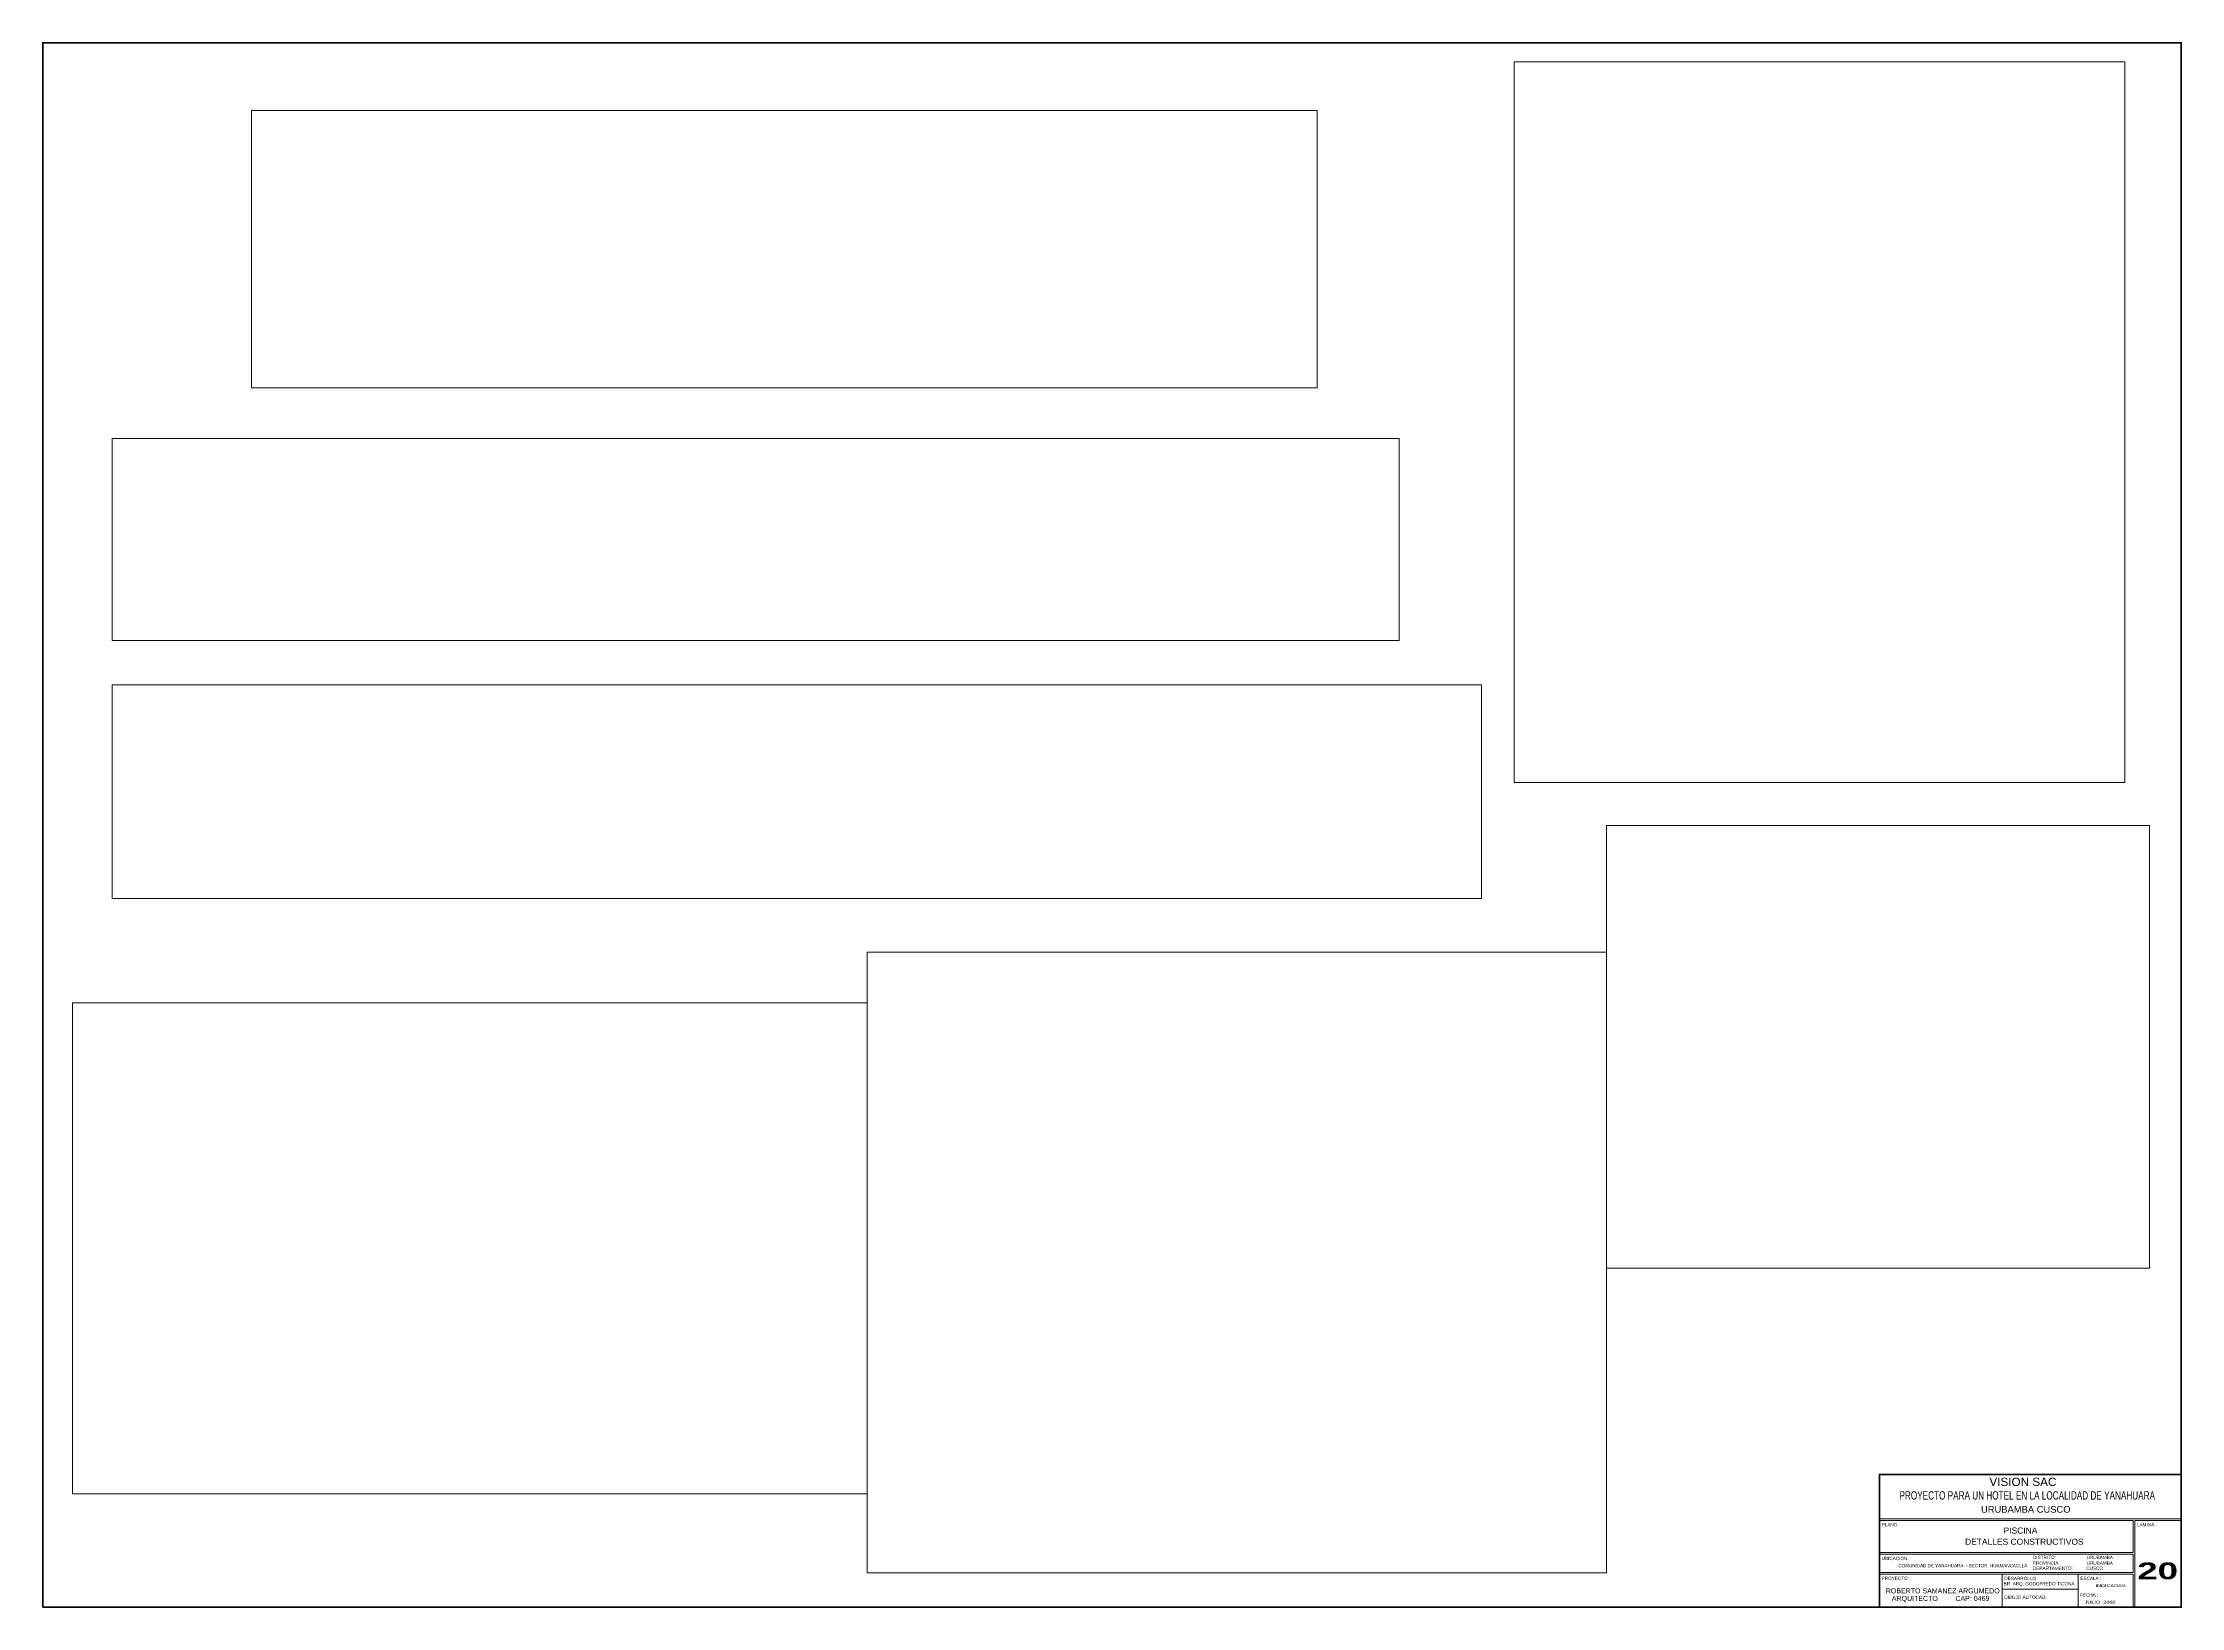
# Paper-space layout 'Pisicina_Detalles' of a CAD drawing. Header units: millimetres. Extents: x 1.2 to 43.4, y 0.1 to 31.
import ezdxf
from ezdxf.enums import TextEntityAlignment as Align

# ---------------------------------------------------------------- set-up
doc = ezdxf.new("R2010")
doc.units = ezdxf.units.MM
doc.layers.get('DEFPOINTS').update_dxf_attribs({"lineweight": 15})
doc.layers.add('AMARCO', color=9, linetype='Continuous', lineweight=15)
doc.layers.add('AREA', color=40, linetype='Continuous', lineweight=40)
doc.styles.add('ARIAL', font='arial.ttf')
doc.styles.add('ARIAL-B', font='')
doc.styles.get('ARIAL-B').set_extended_font_data('Arial Black')

psp = doc.layouts.new('Pisicina_Detalles')

# ---------------------------------------------------------------- linework, layer by layer
at = {"layer": 'AMARCO', "color": 7}
for p, q in [((37.46, 2.739), (43.412, 2.739)), ((37.46, 2.739), (43.412, 2.739)), ((43.412, 2.739), (37.46, 2.739)), ((37.46, 1.863), (43.412, 1.863)), ((37.46, 1.83), (42.462, 1.83)), ((37.46, 1.199), (37.46, 1.83)), ((42.462, 1.199), (42.462, 1.83)), ((42.495, 1.83), (43.412, 1.83)), ((42.495, 0.12), (42.495, 1.83)), ((37.46, 1.199), (42.462, 1.199)), ((37.46, 1.166), (42.462, 1.166)), ((37.46, 0.806), (37.46, 1.166)), ((42.462, 0.806), (42.462, 1.166)), ((37.46, 0.806), (42.462, 0.806)), ((37.46, 0.774), (42.462, 0.774)), ((37.46, 0.12), (37.46, 0.774)), ((39.879, 0.12), (39.879, 0.774)), ((39.879, 0.477), (41.379, 0.477)), ((41.379, 0.12), (41.379, 0.774)), ((42.462, 0.12), (42.462, 0.774)), ((37.46, 0.12), (43.412, 0.12)), ((37.46, 0.12), (43.412, 0.12)), ((37.46, 0.12), (42.462, 0.12)), ((42.495, 0.12), (43.412, 0.12))]:
    psp.add_line(p, q, dxfattribs=at)
psp.add_lwpolyline([(43.412, 1.863), (43.412, 2.739), (37.46, 2.739), (37.46, 1.863)], close=True, dxfattribs=at)
at = {"layer": 'AREA'}
for points in [[(1.249, 0.12), (43.412, 0.12), (43.412, 30.958), (1.249, 30.958)], [(37.46, 0.12), (43.412, 0.12), (43.412, 2.739), (37.46, 2.739)]]:
    psp.add_lwpolyline(points, close=True, dxfattribs=at)
at = {"layer": 'AREA', "lineweight": 60}
psp.add_lwpolyline([(37.46, 0.12), (43.412, 0.12), (43.412, 2.739), (37.46, 2.739)], close=True, dxfattribs=at)

# ---------------------------------------------------------------- texts
at = {"layer": 'AMARCO', "color": 7, "style": 'ARIAL'}
for s, height, p in [('VISION SAC', 0.1653, (40.29, 2.509)), ('URUBAMBA CUSCO', 0.13226, (40.346, 1.983))]:
    psp.add_text(s, height=height, dxfattribs=at).set_placement(p, align=Align.CENTER)
at = {"layer": 'AMARCO', "color": 7, "style": 'ARIAL', "width": 0.698494}
psp.add_text('PROYECTO PARA UN HOTEL EN LA LOCALIDAD DE YANAHUARA', height=0.16532, dxfattribs=at).set_placement((40.376, 2.241), align=Align.CENTER)
at = {"layer": 'AMARCO', "color": 7, "style": 'ARIAL'}
for s, height, p in [('PLANO :', 0.0654, (37.504, 1.712)), ('PISCINA', 0.119, (39.91, 1.572)), ('LAMINA :', 0.0654, (42.539, 1.712)), ('DETALLES CONSTRUCTIVOS', 0.11903, (39.15, 1.351)), ('UBICACION:', 0.0654, (37.504, 1.048)), ('DISTRITO:', 0.0654, (40.488, 1.07)), ('PROVINCIA:', 0.0654, (40.488, 0.957)), ('DEPARTAMENTO:', 0.06538, (40.488, 0.856)), ('CUSCO', 0.0654, (41.539, 0.856)), ('URUBAMBA', 0.0654, (41.546, 1.07)), ('URUBAMBA', 0.0654, (41.546, 0.957)), ('PROYECTO :', 0.0654, (37.504, 0.656)), ('ROBERTO SAMANEZ ARGUMEDO', 0.09919, (37.586, 0.393)), ('BR. ARQ. GODOFREDO TICONA', 0.06538, (39.911, 0.55)), ('DESARROLLO', 0.0654, (39.924, 0.654)), ('ESCALA :', 0.0654, (41.424, 0.656)), ('ARQUITECTO         CAP: 0469', 0.09919, (37.705, 0.244)), ('DIBUJO AUTOCAD:', 0.06538, (39.924, 0.284)), ('FECHA :', 0.0654, (41.416, 0.329))]:
    psp.add_text(s, height=height, dxfattribs=at).set_placement(p)
for s, height, width, p in [('COMUNIDAD DE YANAHUARA  - SECTOR  HUAMANCACLLA', 0.06538, 0.854044, (37.836, 0.907)), ('INDICADAS', 0.0556, 1.4, (41.721, 0.518)), ('JULIO  2002', 0.05558, 1.4, (41.507, 0.191))]:
    psp.add_text(s, height=height, dxfattribs=dict(at, width=width)).set_placement(p)
at = {"layer": 'AMARCO', "color": 7, "style": 'ARIAL-B', "width": 1.306005}
psp.add_text('20', height=0.3306, dxfattribs=at).set_placement((42.544, 0.671), (43.349, 0.671), align=Align.FIT)

# ---------------------------------------------------------------- viewports
at = {"layer": 'DEFPOINTS'}
psp.add_viewport(center=(36.279, 23.479), size=(12.036, 14.2098), view_center_point=(202.824, 151.891), view_height=28.4196, dxfattribs=at)
for center, size, view_center_point, view_height, status in [((15.869, 26.89), (21.012, 5.46707), (253.782, 161.731), 5.46707, 3), ((15.306, 21.168), (25.378, 3.98041), (253.23, 155.185), 3.98041, 4), ((16.117, 16.196), (27.001, 4.21614), (254.236, 150.013), 4.21614, 5), ((37.432, 11.165), (10.705, 8.72813), (220.766, 149.742), 4.36407, 6), ((24.792, 6.913), (14.576, 12.23361), (220.383, 144.032), 6.1168, 7), ((9.67, 7.194), (15.668, 9.67454), (222.828, 159.838), 9.67454, 8)]:
    psp.add_viewport(center=center, size=size, view_center_point=view_center_point, view_height=view_height, status=status, dxfattribs=at)

doc.saveas('drawing.dxf')
